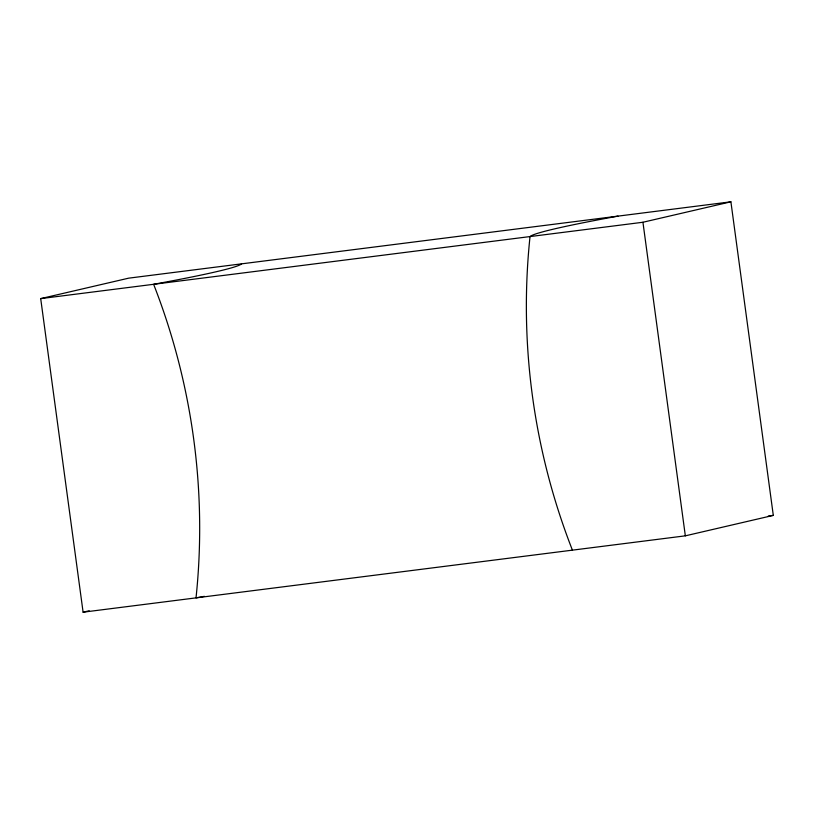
<?xml version="1.0" encoding="UTF-8"?>
<svg xmlns="http://www.w3.org/2000/svg" width="814" height="814" viewBox="0 0 814 814"><rect width="100%" height="100%" fill="white"/><g stroke="black" fill="none" stroke-linecap="round" stroke-linejoin="round"><path stroke-width="1.22" d="M40.7 298.616L128.663 278.164L730.901 201.811L773.3 515.384L685.337 535.836L83.099 612.189L40.7 298.616L642.938 222.253L730.901 201.811M83.099 612.189L89.204 610.775M768.284 516.025L773.3 515.384M642.938 222.253L685.337 535.836M617.979 216.127A643.009 17.959 -7.7 0 0 530.026 236.569A643.009 616.29 76.9 0 0 572.415 550.152M241.585 263.848A643.009 17.959 -7.7 0 1 153.622 284.3A643.009 616.29 76.9 0 1 196.021 597.873A643.009 17.959 -7.7 0 0 204.365 596.336"/></g></svg>
